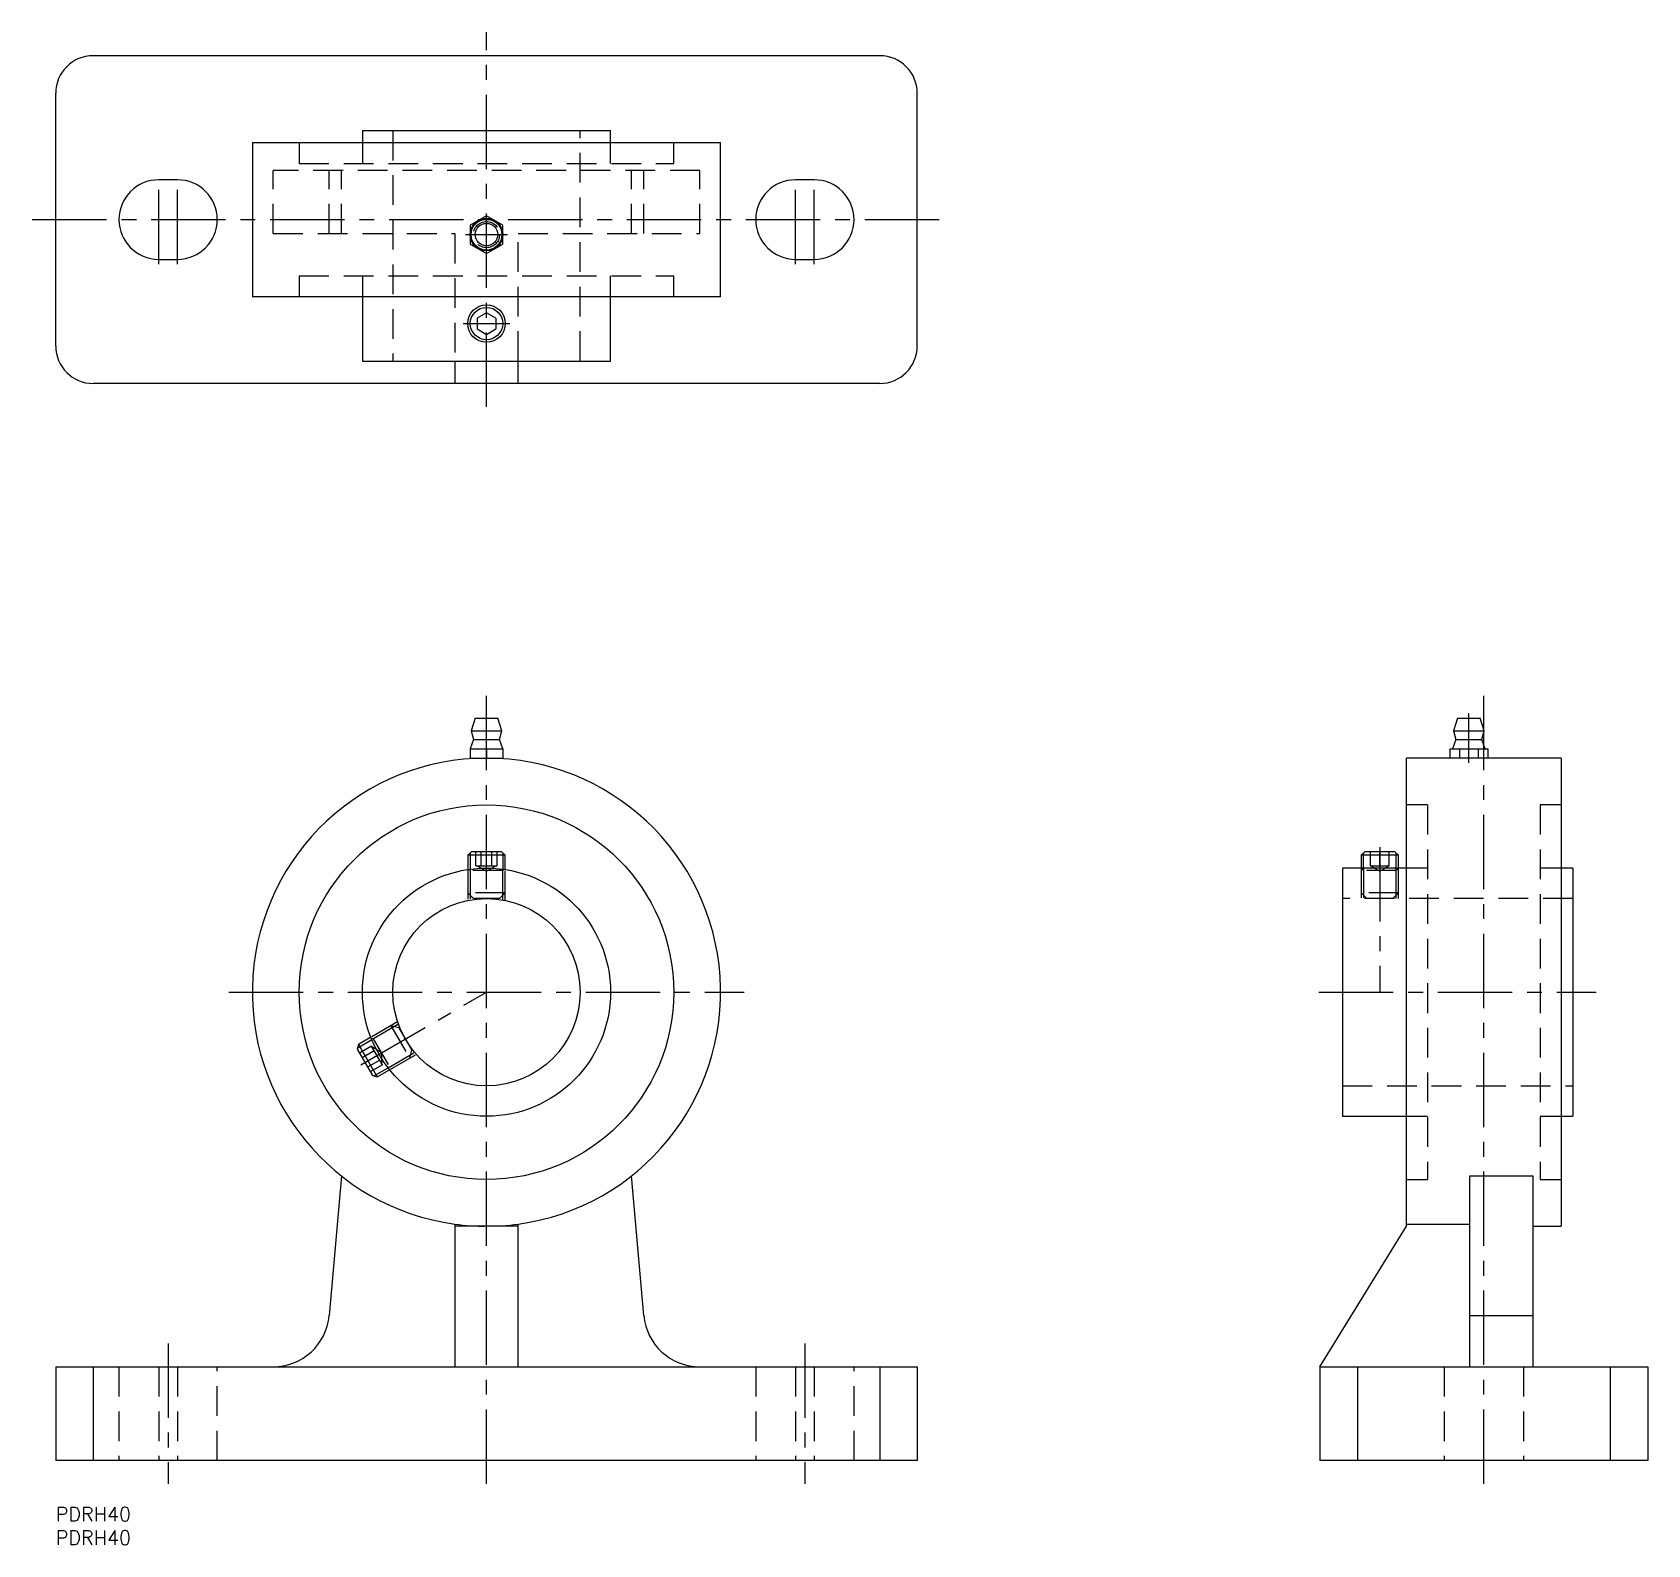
# Model space of a CAD drawing. Extents: x -5 to 340, y -8 to 315.
import ezdxf

# ---------------------------------------------------------------- set-up
doc = ezdxf.new("R2010")
doc.units = 0
doc.header["$LTSCALE"] = 0.5
doc.linetypes.add('CENTER', pattern=[50.8, 31.75, -6.35, 6.35, -6.35])
doc.linetypes.add('DASHED', pattern=[19.05, 12.7, -6.35])
for name, color, linetype in [('MSM_CENTER', 1, 'CENTER'), ('MSM_CONTINUOUS', 7, 'CONTINUOUS'), ('MSM_DASHED', 4, 'DASHED'), ('MSM_NARROW', 5, 'CONTINUOUS'), ('MSM_PART_NUMBER', 7, 'CONTINUOUS')]:
    doc.layers.add(name, color=color, linetype=linetype)
doc.styles.get("Standard").update_dxf_attribs({"font": 'txt.shx', "height": 3, "bigfont": 'bigfont.shx'})

msp = doc.modelspace()

# ---------------------------------------------------------------- linework, layer by layer
at = {"layer": 'MSM_CENTER'}
for p, q in [((92, 235), (92, 315)), ((22, 265.5), (22, 284.5)), ((26, 265.5), (26, 284.5)), ((158, 265.5), (158, 284.5)), ((162, 265.5), (162, 284.5)), ((-5, 275), (189, 275)), ((87.5, 271.8), (96.5, 271.8)), ((87, 252.8), (97, 252.8)), ((92, 5), (92, 173.5)), ((305, 5), (305, 173.5)), ((301.8, 159), (301.8, 169.5)), ((282.8, 141), (282.8, 110)), ((37, 110), (147, 110)), ((65.15, 94.5), (92, 110)), ((269.8, 110), (329, 110)), ((24, 35), (24, 5)), ((160, 35), (160, 5))]:
    msp.add_line(p, q, dxfattribs=at)
at = {"layer": 'MSM_CONTINUOUS'}
for p, q in [((176, 310), (8, 310)), ((0, 248), (0, 302)), ((184, 248), (184, 302)), ((65.5, 294), (118.5, 294)), ((65.5, 294), (65.5, 291.5)), ((118.5, 291.5), (118.5, 294)), ((42, 291.5), (142, 291.5)), ((42, 291.5), (42, 258.5)), ((142, 258.5), (142, 291.5)), ((26, 283.5), (22, 283.5)), ((162, 283.5), (158, 283.5)), ((92, 275.84), (88.5, 273.82)), ((88.5, 273.82), (88.5, 269.78)), ((95.5, 273.82), (92, 275.84)), ((95.5, 269.78), (95.5, 273.82)), ((88.5, 269.78), (92, 267.76)), ((92, 267.76), (95.5, 269.78)), ((22, 266.5), (26, 266.5)), ((158, 266.5), (162, 266.5)), ((142, 258.5), (42, 258.5)), ((65.5, 258.5), (65.5, 244.8)), ((118.5, 244.8), (118.5, 258.5)), ((92, 255.11), (90, 253.95)), ((90, 253.95), (90, 251.65)), ((94, 253.95), (92, 255.11)), ((94, 253.95), (94, 251.65)), ((90, 251.65), (92, 250.49)), ((92, 250.49), (94, 251.65)), ((65.5, 244.8), (118.5, 244.8)), ((85.25, 244.8), (85.25, 240)), ((98.75, 240), (98.75, 244.8)), ((176, 240), (8, 240)), ((89.6, 168.5), (88.7, 165.8)), ((88.7, 165.8), (89.2, 164)), ((88.7, 165.8), (95.3, 165.8)), ((89.6, 168.5), (94.4, 168.5)), ((95.3, 165.8), (94.4, 168.5)), ((94.8, 164), (95.3, 165.8)), ((299.4, 168.5), (298.5, 165.8)), ((298.5, 165.8), (305.1, 165.8)), ((298.5, 165.8), (299, 164)), ((299.4, 168.5), (304.2, 168.5)), ((305.1, 165.8), (304.2, 168.5)), ((304.6, 164), (305.1, 165.8)), ((89.2, 164), (88.5, 162)), ((89.2, 164), (94.8, 164)), ((95.5, 162), (94.8, 164)), ((299, 164), (298.3, 162)), ((299, 164), (304.6, 164)), ((305.3, 162), (304.6, 164)), ((88.5, 162), (88.5, 160)), ((88.5, 162), (95.5, 162)), ((88.5, 160), (95.5, 160)), ((92, 162), (92, 160)), ((95.5, 162), (95.5, 160)), ((288.5, 60), (288.5, 160)), ((321.5, 160), (288.5, 160)), ((297.76, 162), (305.84, 162)), ((297.76, 162), (297.76, 160)), ((299.78, 162), (299.78, 160)), ((303.82, 162), (303.82, 160)), ((305.84, 162), (305.84, 160)), ((321.5, 160), (321.5, 60)), ((88.77, 140), (88, 139.23)), ((88, 139.23), (88, 136.2)), ((96, 139.23), (88, 139.23)), ((95.23, 140), (88.77, 140)), ((96, 139.23), (95.23, 140)), ((96, 136.2), (96, 139.23)), ((279.57, 140), (278.8, 139.23)), ((278.8, 139.23), (278.8, 136.5)), ((286.8, 139.23), (278.8, 139.23)), ((286.03, 140), (279.57, 140)), ((286.8, 139.23), (286.03, 140)), ((286.8, 136.5), (286.8, 139.23)), ((288.5, 136.5), (274.8, 136.5)), ((274.8, 136.5), (274.8, 83.5)), ((324, 136.5), (321.5, 136.5)), ((324, 136.5), (324, 83.5)), ((67.31, 100.37), (64.68, 98.85)), ((64.68, 98.85), (64.4, 97.8)), ((64.4, 97.8), (67.64, 92.2)), ((64.68, 98.85), (68.68, 91.92)), ((68.68, 91.92), (71.31, 93.44)), ((67.64, 92.2), (68.68, 91.92)), ((274.8, 83.5), (288.5, 83.5)), ((321.5, 83.5), (324, 83.5)), ((61, 70.77), (58.39, 40.95)), ((125.61, 40.95), (123, 70.77)), ((302, 30), (302, 70.77)), ((302, 70.77), (315.5, 70.77)), ((315.5, 70.77), (315.5, 30)), ((85.25, 60.46), (85.25, 30)), ((98.75, 60), (85.25, 60)), ((98.75, 30), (98.75, 60.46)), ((270, 30), (288.5, 60)), ((288.5, 60.46), (302, 60.46)), ((315.5, 60), (321.5, 60)), ((0, 30), (0, 10)), ((0, 30), (184, 30)), ((184, 30), (184, 10)), ((270, 30), (270, 10)), ((270, 30), (340, 30)), ((340, 30), (340, 10)), ((184, 10), (0, 10)), ((340, 10), (270, 10))]:
    msp.add_line(p, q, dxfattribs=at)
for centre, radius in [((92, 271.8), 3.5), ((92, 271.8), 3.3), ((92, 271.8), 2.4), ((92, 252.8), 4), ((92, 110), 40), ((92, 110), 26.5), ((92, 110), 20)]:
    msp.add_circle(centre, radius, dxfattribs=at)
for centre, radius, start, end in [((8, 302), 8, 90, 180), ((176, 302), 8, 0, 90), ((22, 275), 8.5, 90, 270), ((26, 275), 8.5, 270, 90), ((158, 275), 8.5, 90, 270), ((162, 275), 8.5, 270, 90), ((8, 248), 8, 180, 270), ((176, 248), 8, 270, 0), ((92, 110), 50, 277.7586, 262.2414), ((46.44, 42), 12, 270, 355), ((137.56, 42), 12, 185, 270)]:
    msp.add_arc(centre, radius, start, end, dxfattribs=at)
at = {"layer": 'MSM_DASHED'}
for p, q in [((72, 294), (72, 244.8)), ((112, 244.8), (112, 294)), ((52, 291.5), (52, 287)), ((65.5, 291.5), (65.5, 287)), ((118.5, 287), (118.5, 291.5)), ((132, 287), (132, 291.5)), ((52, 287), (132, 287)), ((137.56, 285.5), (46.44, 285.5)), ((46.44, 272), (46.44, 285.5)), ((58.39, 272), (58.39, 285.5)), ((61, 272), (61, 285.5)), ((123, 272), (123, 285.5)), ((125.61, 272), (125.61, 285.5)), ((137.56, 272), (137.56, 285.5)), ((46.44, 272), (85.25, 272)), ((85.25, 272), (85.25, 244.8)), ((98.75, 244.8), (98.75, 272)), ((98.75, 272), (137.56, 272)), ((52, 263), (132, 263)), ((52, 263), (52, 258.5)), ((65.5, 263), (65.5, 258.5)), ((118.5, 258.5), (118.5, 263)), ((132, 258.5), (132, 263)), ((293, 150), (288.5, 150)), ((293, 150), (293, 70)), ((321.5, 150), (317, 150)), ((317, 150), (317, 70)), ((89.69, 137), (89.69, 140)), ((90.85, 137), (90.85, 140)), ((93.15, 137), (93.15, 140)), ((94.31, 137), (94.31, 140)), ((280.8, 137), (280.8, 140)), ((282.8, 137), (282.8, 140)), ((284.8, 137), (284.8, 140)), ((88, 136.2), (88, 129.6)), ((88.27, 136.23), (88.54, 135.96)), ((88.54, 136.27), (88.54, 129.7)), ((95.46, 135.96), (88.54, 135.96)), ((89.69, 137), (94.31, 137)), ((90, 137), (92, 135.85)), ((92, 135.85), (94, 137)), ((95.46, 129.7), (95.46, 136.27)), ((95.46, 135.96), (95.73, 136.23)), ((96, 129.6), (96, 136.2)), ((278.8, 136.5), (278.8, 130)), ((278.8, 136.5), (279.34, 135.96)), ((278.81, 136.5), (278.8, 136.5)), ((279.34, 136.5), (279.34, 130)), ((286.26, 135.96), (279.34, 135.96)), ((280.8, 137), (284.8, 137)), ((280.8, 137), (282.8, 135.85)), ((282.8, 135.85), (284.8, 137)), ((286.26, 130), (286.26, 136.5)), ((286.26, 135.96), (286.8, 136.5)), ((286.8, 136.5), (286.79, 136.5)), ((286.8, 130), (286.8, 136.5)), ((293, 136.5), (288.5, 136.5)), ((321.5, 136.5), (317, 136.5)), ((96, 131.25), (88, 131.25)), ((88, 131.25), (89.25, 130)), ((94.75, 130), (96, 131.25)), ((286.8, 131.25), (278.8, 131.25)), ((278.8, 131.25), (280.05, 130)), ((285.55, 130), (286.8, 131.25)), ((94.75, 130), (89.25, 130)), ((324, 130), (274.8, 130)), ((73.03, 103.67), (67.31, 100.37)), ((67.79, 100.02), (67.42, 100.12)), ((73.21, 103.15), (67.52, 99.86)), ((71.6, 102.84), (75.6, 95.91)), ((73.3, 102.38), (71.6, 102.84)), ((73.3, 102.38), (76.05, 97.62)), ((67.46, 98.5), (64.86, 97)), ((68.04, 97.5), (65.44, 96)), ((69.77, 94.5), (67.46, 98.5)), ((69.62, 97.08), (67.62, 98.23)), ((67.79, 100.02), (71.25, 94.03)), ((69.62, 94.77), (69.62, 97.08)), ((70.98, 93.87), (76.67, 97.15)), ((71.31, 93.44), (77.03, 96.74)), ((75.6, 95.91), (76.05, 97.62)), ((69.19, 95.5), (66.6, 94)), ((69.77, 94.5), (67.17, 93)), ((71.15, 93.65), (71.25, 94.03)), ((274.8, 90), (324, 90)), ((288.5, 83.5), (293, 83.5)), ((317, 83.5), (321.5, 83.5)), ((288.5, 70), (293, 70)), ((317, 70), (321.5, 70)), ((13.5, 30), (13.5, 10)), ((22, 30), (22, 10)), ((26, 30), (26, 10)), ((34.5, 10), (34.5, 30)), ((149.5, 30), (149.5, 10)), ((158, 30), (158, 10)), ((162, 30), (162, 10)), ((170.5, 10), (170.5, 30)), ((296.5, 30), (296.5, 10)), ((313.5, 30), (313.5, 10))]:
    msp.add_line(p, q, dxfattribs=at)
msp.add_circle((92, 271.8), 2.8, dxfattribs=at)
msp.add_arc((92, 110), 50, 262.2414, 277.7586, dxfattribs=at)
at = {"layer": 'MSM_NARROW'}
for p, q in [((88.54, 139.77), (88.54, 136.27)), ((95.46, 139.77), (95.46, 136.27)), ((279.34, 136.5), (279.34, 139.77)), ((286.26, 136.5), (286.26, 139.77)), ((64.49, 98.11), (67.52, 99.86)), ((67.94, 92.12), (70.98, 93.87)), ((302, 40.95), (315.5, 40.95)), ((8, 30), (8, 10)), ((176, 30), (176, 10)), ((278, 30), (278, 10)), ((332, 30), (332, 10))]:
    msp.add_line(p, q, dxfattribs=at)
msp.add_circle((92, 252.8), 3.46, dxfattribs=at)

# ---------------------------------------------------------------- texts
at = {"layer": 'MSM_PART_NUMBER'}
for p in [(0, -3), (0, -8)]:
    msp.add_text('PDRH40', height=3, dxfattribs=at).set_placement(p)

doc.saveas('drawing.dxf')
